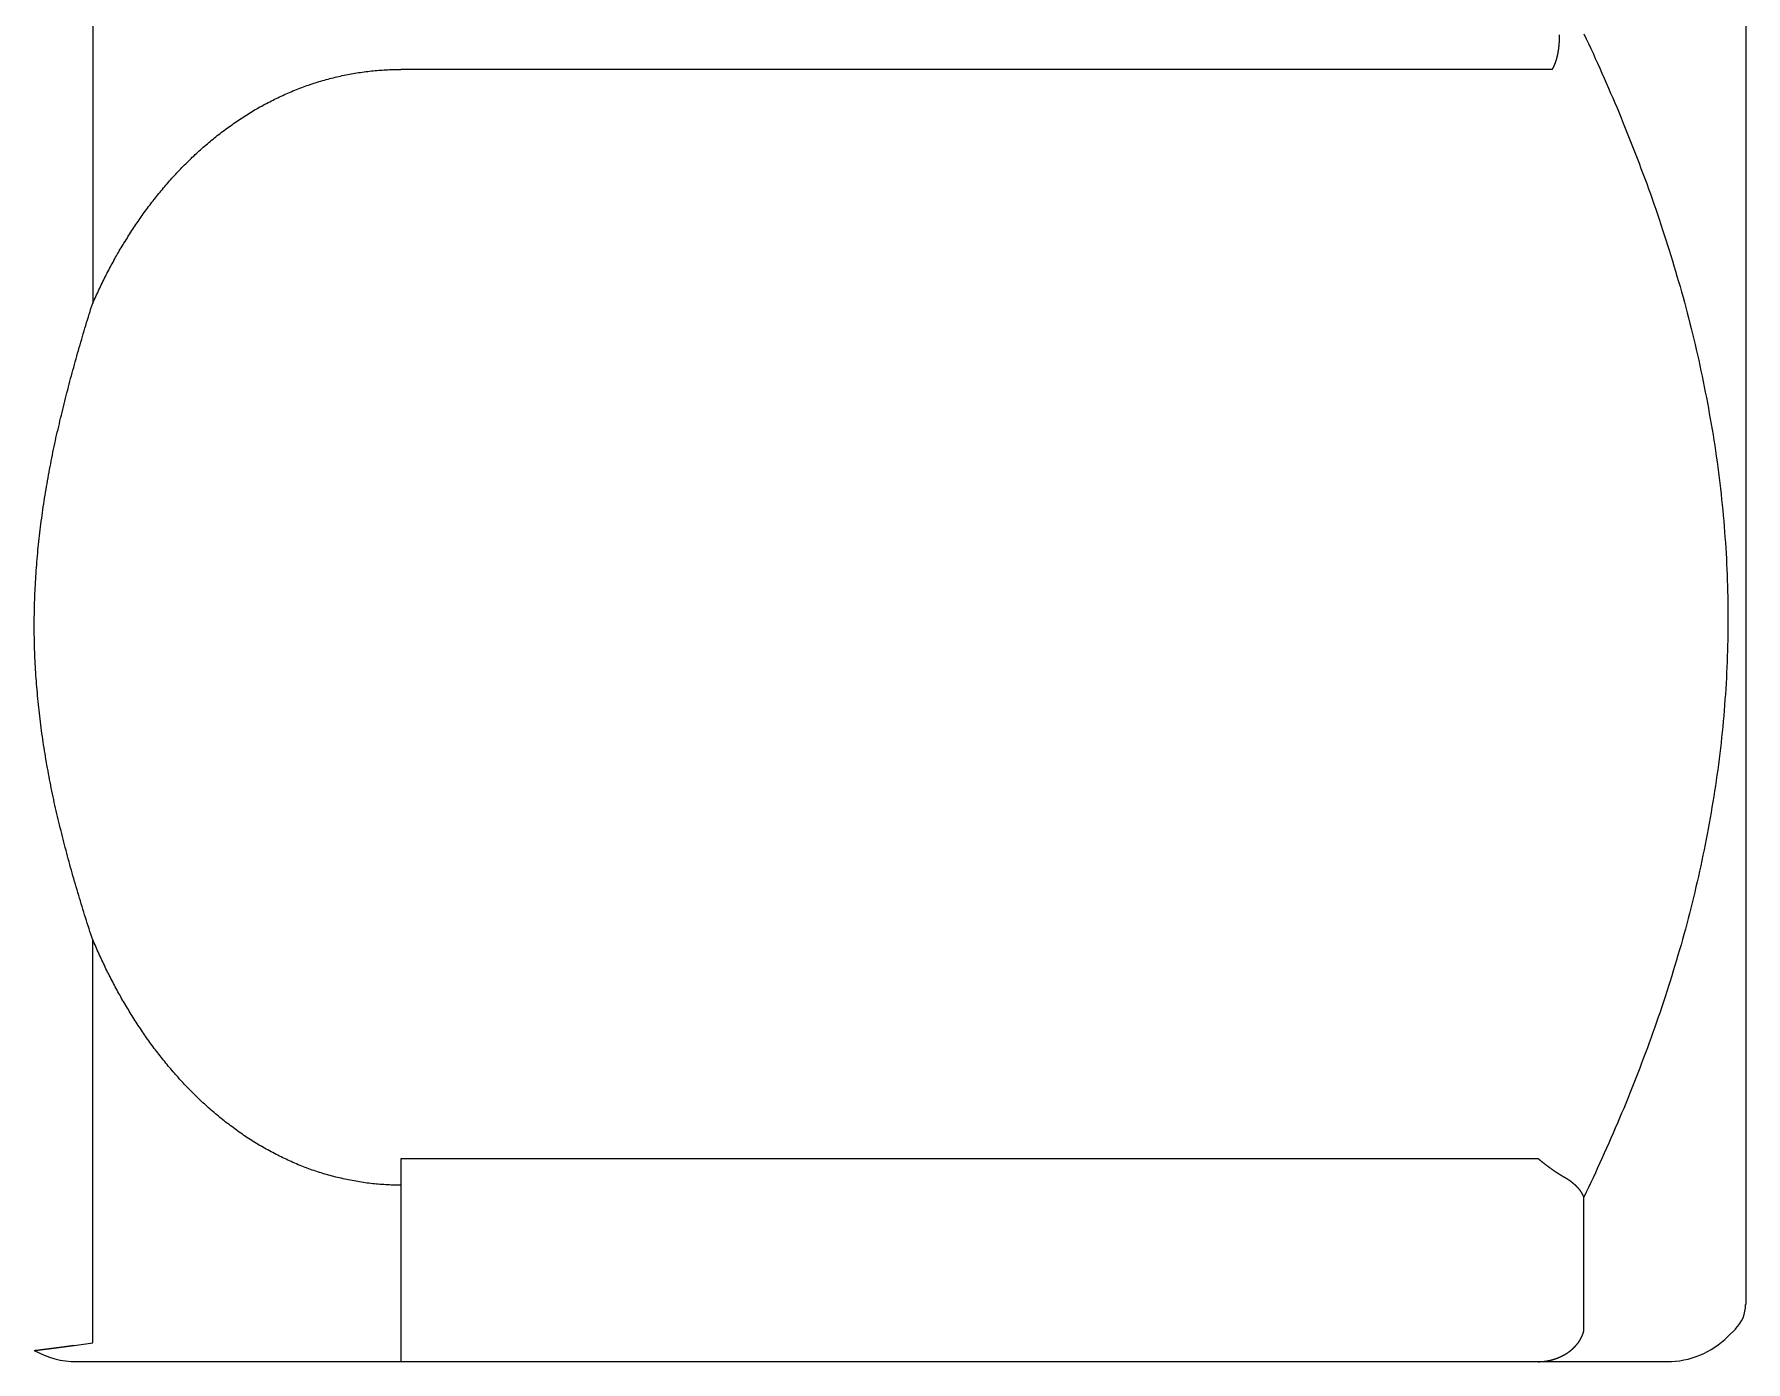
# Model space of a CAD drawing. Header units: millimetres. Extents: x 0 to 3800, y -67 to 2530.
# Drawn here: x 2374.67 to 2384.89, y 1468.4 to 1476.33 of the extents above; entities that cross this region are included whole.
import ezdxf

# ---------------------------------------------------------------- set-up
doc = ezdxf.new("R2010")
doc.units = ezdxf.units.MM
doc.layers.add('내부선 및 부속', color=4, linetype='Continuous')

msp = doc.modelspace()

# ---------------------------------------------------------------- linework, layer by layer
at = {"layer": '내부선 및 부속', "linetype": 'Continuous'}
for p, q in [((2384.89, 1485.513), (2384.89, 1468.745)), ((2375.021, 1479.534), (2375.021, 1474.724)), ((2376.859, 1476.12), (2383.734, 1476.12)), ((2375.021, 1468.518), (2375.021, 1470.923)), ((2383.651, 1469.615), (2376.859, 1469.615)), ((2376.859, 1469.615), (2376.859, 1468.404)), ((2383.923, 1468.589), (2383.923, 1469.386)), ((2384.783, 1468.554), (2384.83, 1468.6)), ((2374.925, 1468.404), (2384.42, 1468.404))]:
    msp.add_line(p, q, dxfattribs=at)
at = {"layer": '내부선 및 부속', "linetype": 'Continuous', "flags": 128}
for points in [[(2383.734, 1476.119), (2383.735, 1476.12), (2383.736, 1476.122), (2383.736, 1476.123), (2383.737, 1476.124), (2383.738, 1476.125), (2383.738, 1476.126), (2383.739, 1476.127), (2383.739, 1476.129), (2383.74, 1476.13), (2383.741, 1476.131), (2383.741, 1476.132), (2383.742, 1476.133), (2383.743, 1476.135), (2383.743, 1476.136), (2383.744, 1476.137), (2383.744, 1476.138), (2383.745, 1476.139), (2383.745, 1476.141), (2383.746, 1476.142), (2383.747, 1476.143), (2383.747, 1476.144), (2383.748, 1476.146), (2383.748, 1476.147), (2383.749, 1476.148), (2383.749, 1476.149), (2383.75, 1476.15), (2383.75, 1476.152), (2383.751, 1476.153), (2383.751, 1476.154), (2383.752, 1476.155), (2383.752, 1476.157), (2383.753, 1476.158), (2383.753, 1476.159), (2383.754, 1476.161), (2383.754, 1476.162), (2383.754, 1476.163), (2383.755, 1476.164), (2383.755, 1476.166), (2383.756, 1476.167), (2383.756, 1476.168), (2383.757, 1476.169), (2383.757, 1476.171), (2383.758, 1476.172), (2383.758, 1476.173), (2383.758, 1476.175), (2383.759, 1476.176), (2383.759, 1476.177), (2383.76, 1476.178), (2383.76, 1476.18), (2383.76, 1476.181), (2383.761, 1476.182), (2383.761, 1476.184), (2383.761, 1476.185), (2383.762, 1476.186), (2383.762, 1476.187), (2383.762, 1476.189), (2383.763, 1476.19), (2383.763, 1476.191), (2383.763, 1476.193), (2383.764, 1476.194), (2383.764, 1476.195), (2383.764, 1476.197), (2383.765, 1476.198), (2383.765, 1476.199), (2383.765, 1476.2), (2383.766, 1476.202), (2383.766, 1476.203), (2383.766, 1476.204), (2383.767, 1476.206), (2383.767, 1476.207), (2383.767, 1476.208), (2383.767, 1476.21), (2383.768, 1476.211), (2383.768, 1476.212), (2383.768, 1476.214), (2383.769, 1476.215), (2383.769, 1476.216), (2383.769, 1476.218), (2383.769, 1476.219), (2383.77, 1476.22), (2383.77, 1476.222), (2383.77, 1476.223), (2383.77, 1476.224), (2383.77, 1476.226), (2383.771, 1476.227), (2383.771, 1476.228), (2383.771, 1476.23), (2383.771, 1476.231), (2383.772, 1476.232), (2383.772, 1476.234), (2383.772, 1476.235), (2383.772, 1476.236), (2383.772, 1476.238), (2383.773, 1476.239), (2383.773, 1476.24), (2383.773, 1476.242), (2383.773, 1476.243), (2383.773, 1476.244), (2383.773, 1476.246), (2383.774, 1476.247), (2383.774, 1476.247), (2383.774, 1476.248), (2383.774, 1476.25), (2383.774, 1476.251), (2383.774, 1476.252), (2383.774, 1476.254), (2383.774, 1476.255), (2383.775, 1476.256), (2383.775, 1476.258), (2383.775, 1476.259), (2383.775, 1476.26), (2383.775, 1476.262), (2383.775, 1476.263), (2383.775, 1476.264), (2383.776, 1476.266), (2383.776, 1476.267), (2383.776, 1476.268), (2383.776, 1476.27), (2383.776, 1476.271), (2383.776, 1476.272), (2383.776, 1476.274), (2383.776, 1476.275), (2383.776, 1476.276), (2383.776, 1476.278), (2383.777, 1476.279), (2383.777, 1476.28), (2383.777, 1476.282), (2383.777, 1476.283), (2383.777, 1476.285), (2383.777, 1476.286), (2383.777, 1476.287), (2383.777, 1476.289), (2383.777, 1476.29), (2383.777, 1476.291), (2383.777, 1476.293), (2383.777, 1476.294), (2383.777, 1476.295), (2383.777, 1476.297), (2383.777, 1476.298), (2383.778, 1476.299), (2383.778, 1476.301), (2383.778, 1476.302), (2383.778, 1476.303), (2383.778, 1476.305), (2383.778, 1476.306), (2383.778, 1476.307), (2383.778, 1476.309), (2383.778, 1476.31), (2383.778, 1476.311), (2383.778, 1476.313), (2383.778, 1476.314), (2383.778, 1476.316), (2383.778, 1476.317), (2383.778, 1476.318), (2383.778, 1476.32), (2383.778, 1476.321), (2383.778, 1476.322), (2383.778, 1476.324), (2383.778, 1476.325), (2383.778, 1476.326), (2383.778, 1476.326)], [(2383.923, 1476.332), (2383.937, 1476.302), (2383.951, 1476.273), (2383.964, 1476.244), (2383.978, 1476.215), (2383.991, 1476.185), (2384.004, 1476.156), (2384.018, 1476.126), (2384.031, 1476.097), (2384.044, 1476.067), (2384.057, 1476.038), (2384.07, 1476.008), (2384.083, 1475.978), (2384.095, 1475.949), (2384.108, 1475.919), (2384.121, 1475.889), (2384.133, 1475.859), (2384.145, 1475.829), (2384.158, 1475.799), (2384.17, 1475.769), (2384.182, 1475.739), (2384.194, 1475.709), (2384.206, 1475.679), (2384.218, 1475.649), (2384.229, 1475.619), (2384.241, 1475.589), (2384.253, 1475.559), (2384.264, 1475.528), (2384.275, 1475.498), (2384.287, 1475.468), (2384.298, 1475.437), (2384.309, 1475.407), (2384.32, 1475.377), (2384.33, 1475.346), (2384.341, 1475.316), (2384.352, 1475.285), (2384.362, 1475.254), (2384.373, 1475.224), (2384.383, 1475.193), (2384.393, 1475.162), (2384.403, 1475.132), (2384.413, 1475.101), (2384.423, 1475.07), (2384.433, 1475.039), (2384.442, 1475.008), (2384.452, 1474.977), (2384.461, 1474.946), (2384.47, 1474.915), (2384.479, 1474.884), (2384.488, 1474.853), (2384.497, 1474.822), (2384.506, 1474.791), (2384.515, 1474.76), (2384.523, 1474.729), (2384.532, 1474.697), (2384.54, 1474.666), (2384.548, 1474.635), (2384.556, 1474.603), (2384.564, 1474.572), (2384.572, 1474.54), (2384.579, 1474.509), (2384.587, 1474.477), (2384.594, 1474.446), (2384.601, 1474.414), (2384.609, 1474.383), (2384.616, 1474.351), (2384.622, 1474.319), (2384.629, 1474.288), (2384.636, 1474.256), (2384.642, 1474.224), (2384.648, 1474.193), (2384.655, 1474.161), (2384.661, 1474.129), (2384.667, 1474.097), (2384.672, 1474.065), (2384.678, 1474.033), (2384.683, 1474.001), (2384.689, 1473.969), (2384.694, 1473.937), (2384.699, 1473.905), (2384.704, 1473.873), (2384.709, 1473.841), (2384.713, 1473.809), (2384.718, 1473.777), (2384.722, 1473.745), (2384.726, 1473.713), (2384.73, 1473.681), (2384.734, 1473.649), (2384.738, 1473.617), (2384.742, 1473.584), (2384.745, 1473.552), (2384.749, 1473.52), (2384.752, 1473.488), (2384.755, 1473.456), (2384.758, 1473.423), (2384.76, 1473.391), (2384.763, 1473.359), (2384.765, 1473.327), (2384.768, 1473.294), (2384.77, 1473.262), (2384.772, 1473.23), (2384.772, 1473.23), (2384.774, 1473.197), (2384.775, 1473.165), (2384.777, 1473.133), (2384.778, 1473.1), (2384.779, 1473.068), (2384.78, 1473.036), (2384.781, 1473.003), (2384.782, 1472.971), (2384.783, 1472.939), (2384.783, 1472.906), (2384.783, 1472.874), (2384.783, 1472.842), (2384.783, 1472.809), (2384.783, 1472.777), (2384.783, 1472.745), (2384.782, 1472.712), (2384.781, 1472.68), (2384.78, 1472.648), (2384.779, 1472.615), (2384.778, 1472.583), (2384.777, 1472.551), (2384.775, 1472.518), (2384.774, 1472.486), (2384.772, 1472.454), (2384.77, 1472.421), (2384.768, 1472.389), (2384.765, 1472.357), (2384.763, 1472.324), (2384.76, 1472.292), (2384.758, 1472.26), (2384.755, 1472.228), (2384.752, 1472.195), (2384.748, 1472.163), (2384.745, 1472.131), (2384.742, 1472.099), (2384.738, 1472.067), (2384.734, 1472.034), (2384.73, 1472.002), (2384.726, 1471.97), (2384.722, 1471.938), (2384.717, 1471.906), (2384.713, 1471.874), (2384.708, 1471.842), (2384.703, 1471.81), (2384.698, 1471.778), (2384.693, 1471.746), (2384.688, 1471.714), (2384.683, 1471.682), (2384.677, 1471.65), (2384.671, 1471.618), (2384.666, 1471.586), (2384.66, 1471.554), (2384.654, 1471.523), (2384.647, 1471.491), (2384.641, 1471.459), (2384.634, 1471.427), (2384.628, 1471.396), (2384.621, 1471.364), (2384.614, 1471.332), (2384.607, 1471.301), (2384.6, 1471.269), (2384.592, 1471.238), (2384.585, 1471.206), (2384.577, 1471.175), (2384.57, 1471.143), (2384.562, 1471.112), (2384.554, 1471.08), (2384.546, 1471.049), (2384.537, 1471.018), (2384.529, 1470.986), (2384.52, 1470.955), (2384.512, 1470.924), (2384.503, 1470.893), (2384.494, 1470.862), (2384.485, 1470.831), (2384.476, 1470.8), (2384.467, 1470.769), (2384.457, 1470.738), (2384.448, 1470.707), (2384.438, 1470.676), (2384.428, 1470.645), (2384.418, 1470.614), (2384.408, 1470.583), (2384.398, 1470.553), (2384.388, 1470.522), (2384.378, 1470.491), (2384.367, 1470.461), (2384.357, 1470.43), (2384.346, 1470.4), (2384.335, 1470.369), (2384.324, 1470.339), (2384.313, 1470.308), (2384.302, 1470.278), (2384.291, 1470.248), (2384.28, 1470.217), (2384.268, 1470.187), (2384.257, 1470.157), (2384.245, 1470.127), (2384.233, 1470.096), (2384.221, 1470.066), (2384.221, 1470.066), (2384.21, 1470.036), (2384.197, 1470.006), (2384.185, 1469.976), (2384.173, 1469.946), (2384.161, 1469.916), (2384.148, 1469.887), (2384.136, 1469.857), (2384.123, 1469.827), (2384.11, 1469.797), (2384.098, 1469.768), (2384.085, 1469.738), (2384.072, 1469.708), (2384.059, 1469.679), (2384.045, 1469.649), (2384.032, 1469.62), (2384.019, 1469.59), (2384.005, 1469.561), (2383.992, 1469.532), (2383.978, 1469.502), (2383.965, 1469.473), (2383.951, 1469.444), (2383.937, 1469.415), (2383.923, 1469.385), (2383.923, 1469.385)], [(2375.02, 1474.724), (2375.025, 1474.734), (2375.029, 1474.744), (2375.034, 1474.754), (2375.038, 1474.764), (2375.043, 1474.774), (2375.048, 1474.784), (2375.052, 1474.794), (2375.057, 1474.803), (2375.062, 1474.813), (2375.066, 1474.823), (2375.071, 1474.833), (2375.076, 1474.843), (2375.081, 1474.853), (2375.086, 1474.862), (2375.091, 1474.872), (2375.096, 1474.882), (2375.1, 1474.892), (2375.105, 1474.901), (2375.111, 1474.911), (2375.116, 1474.921), (2375.121, 1474.93), (2375.126, 1474.94), (2375.131, 1474.95), (2375.136, 1474.959), (2375.142, 1474.969), (2375.147, 1474.978), (2375.152, 1474.988), (2375.157, 1474.998), (2375.163, 1475.007), (2375.168, 1475.017), (2375.174, 1475.026), (2375.179, 1475.036), (2375.185, 1475.045), (2375.19, 1475.054), (2375.196, 1475.064), (2375.202, 1475.073), (2375.207, 1475.082), (2375.213, 1475.092), (2375.219, 1475.101), (2375.225, 1475.11), (2375.23, 1475.12), (2375.236, 1475.129), (2375.242, 1475.138), (2375.248, 1475.147), (2375.254, 1475.157), (2375.26, 1475.166), (2375.266, 1475.175), (2375.272, 1475.184), (2375.278, 1475.193), (2375.284, 1475.202), (2375.291, 1475.211), (2375.297, 1475.22), (2375.303, 1475.229), (2375.309, 1475.238), (2375.316, 1475.247), (2375.322, 1475.256), (2375.328, 1475.265), (2375.335, 1475.274), (2375.341, 1475.282), (2375.348, 1475.291), (2375.354, 1475.3), (2375.361, 1475.309), (2375.368, 1475.317), (2375.374, 1475.326), (2375.381, 1475.335), (2375.388, 1475.343), (2375.395, 1475.352), (2375.401, 1475.361), (2375.408, 1475.369), (2375.415, 1475.378), (2375.422, 1475.386), (2375.429, 1475.395), (2375.436, 1475.403), (2375.443, 1475.411), (2375.45, 1475.42), (2375.457, 1475.428), (2375.464, 1475.436), (2375.472, 1475.445), (2375.479, 1475.453), (2375.486, 1475.461), (2375.493, 1475.469), (2375.501, 1475.477), (2375.508, 1475.485), (2375.516, 1475.493), (2375.523, 1475.501), (2375.531, 1475.509), (2375.538, 1475.517), (2375.546, 1475.525), (2375.553, 1475.533), (2375.561, 1475.541), (2375.569, 1475.549), (2375.576, 1475.556), (2375.584, 1475.564), (2375.592, 1475.572), (2375.6, 1475.579), (2375.608, 1475.587), (2375.615, 1475.595), (2375.623, 1475.602), (2375.631, 1475.61), (2375.639, 1475.617), (2375.639, 1475.617), (2375.648, 1475.625), (2375.656, 1475.632), (2375.664, 1475.639), (2375.672, 1475.647), (2375.68, 1475.654), (2375.688, 1475.661), (2375.697, 1475.668), (2375.705, 1475.675), (2375.713, 1475.682), (2375.722, 1475.689), (2375.73, 1475.696), (2375.739, 1475.703), (2375.747, 1475.71), (2375.756, 1475.717), (2375.764, 1475.724), (2375.773, 1475.731), (2375.782, 1475.737), (2375.79, 1475.744), (2375.799, 1475.751), (2375.808, 1475.757), (2375.817, 1475.764), (2375.825, 1475.77), (2375.834, 1475.777), (2375.843, 1475.783), (2375.852, 1475.789), (2375.861, 1475.796), (2375.87, 1475.802), (2375.879, 1475.808), (2375.888, 1475.814), (2375.897, 1475.82), (2375.907, 1475.826), (2375.916, 1475.832), (2375.925, 1475.838), (2375.934, 1475.844), (2375.944, 1475.85), (2375.953, 1475.856), (2375.962, 1475.862), (2375.972, 1475.867), (2375.981, 1475.873), (2375.99, 1475.879), (2376, 1475.884), (2376.009, 1475.889), (2376.019, 1475.895), (2376.029, 1475.9), (2376.038, 1475.905), (2376.048, 1475.911), (2376.058, 1475.916), (2376.067, 1475.921), (2376.077, 1475.926), (2376.087, 1475.931), (2376.097, 1475.936), (2376.106, 1475.941), (2376.116, 1475.946), (2376.126, 1475.95), (2376.136, 1475.955), (2376.146, 1475.96), (2376.156, 1475.964), (2376.166, 1475.969), (2376.176, 1475.973), (2376.186, 1475.978), (2376.196, 1475.982), (2376.206, 1475.986), (2376.216, 1475.991), (2376.227, 1475.995), (2376.237, 1475.999), (2376.247, 1476.003), (2376.257, 1476.007), (2376.268, 1476.011), (2376.278, 1476.014), (2376.288, 1476.018), (2376.299, 1476.022), (2376.309, 1476.025), (2376.319, 1476.029), (2376.33, 1476.033), (2376.34, 1476.036), (2376.351, 1476.039), (2376.361, 1476.043), (2376.372, 1476.046), (2376.382, 1476.049), (2376.393, 1476.052), (2376.404, 1476.055), (2376.414, 1476.058), (2376.425, 1476.061), (2376.435, 1476.064), (2376.446, 1476.067), (2376.457, 1476.069), (2376.467, 1476.072), (2376.478, 1476.074), (2376.489, 1476.077), (2376.5, 1476.079), (2376.51, 1476.082), (2376.521, 1476.084), (2376.532, 1476.086), (2376.543, 1476.088), (2376.554, 1476.09), (2376.564, 1476.092), (2376.575, 1476.094), (2376.586, 1476.096), (2376.597, 1476.098), (2376.608, 1476.1), (2376.608, 1476.1), (2376.619, 1476.101), (2376.629, 1476.103), (2376.64, 1476.104), (2376.651, 1476.106), (2376.662, 1476.107), (2376.673, 1476.108), (2376.684, 1476.11), (2376.695, 1476.111), (2376.706, 1476.112), (2376.717, 1476.113), (2376.728, 1476.114), (2376.739, 1476.115), (2376.749, 1476.115), (2376.76, 1476.116), (2376.771, 1476.117), (2376.782, 1476.117), (2376.793, 1476.118), (2376.804, 1476.118), (2376.815, 1476.119), (2376.826, 1476.119), (2376.837, 1476.119), (2376.848, 1476.119), (2376.859, 1476.119), (2376.859, 1476.119)], [(2375.02, 1470.923), (2375.015, 1470.939), (2375.01, 1470.956), (2375.004, 1470.972), (2374.999, 1470.989), (2374.994, 1471.005), (2374.988, 1471.022), (2374.983, 1471.038), (2374.978, 1471.055), (2374.972, 1471.072), (2374.967, 1471.088), (2374.962, 1471.105), (2374.957, 1471.121), (2374.952, 1471.138), (2374.947, 1471.155), (2374.942, 1471.171), (2374.937, 1471.188), (2374.932, 1471.205), (2374.927, 1471.221), (2374.922, 1471.238), (2374.917, 1471.255), (2374.912, 1471.271), (2374.907, 1471.288), (2374.902, 1471.305), (2374.898, 1471.322), (2374.893, 1471.338), (2374.888, 1471.355), (2374.884, 1471.372), (2374.879, 1471.389), (2374.874, 1471.405), (2374.87, 1471.422), (2374.865, 1471.439), (2374.861, 1471.456), (2374.856, 1471.473), (2374.852, 1471.489), (2374.848, 1471.506), (2374.843, 1471.523), (2374.839, 1471.54), (2374.835, 1471.557), (2374.831, 1471.574), (2374.826, 1471.591), (2374.822, 1471.608), (2374.818, 1471.625), (2374.814, 1471.641), (2374.81, 1471.658), (2374.806, 1471.675), (2374.803, 1471.692), (2374.799, 1471.709), (2374.795, 1471.726), (2374.791, 1471.743), (2374.788, 1471.76), (2374.784, 1471.777), (2374.78, 1471.794), (2374.777, 1471.811), (2374.773, 1471.828), (2374.77, 1471.845), (2374.766, 1471.863), (2374.763, 1471.88), (2374.76, 1471.897), (2374.757, 1471.914), (2374.754, 1471.931), (2374.75, 1471.948), (2374.747, 1471.965), (2374.744, 1471.982), (2374.741, 1472), (2374.738, 1472.017), (2374.736, 1472.034), (2374.733, 1472.051), (2374.73, 1472.068), (2374.727, 1472.086), (2374.725, 1472.103), (2374.722, 1472.12), (2374.72, 1472.137), (2374.717, 1472.155), (2374.715, 1472.172), (2374.713, 1472.189), (2374.71, 1472.206), (2374.708, 1472.224), (2374.706, 1472.241), (2374.704, 1472.258), (2374.702, 1472.276), (2374.7, 1472.293), (2374.698, 1472.31), (2374.696, 1472.327), (2374.694, 1472.345), (2374.693, 1472.362), (2374.691, 1472.379), (2374.69, 1472.397), (2374.688, 1472.414), (2374.687, 1472.432), (2374.685, 1472.449), (2374.684, 1472.466), (2374.683, 1472.484), (2374.681, 1472.501), (2374.68, 1472.518), (2374.679, 1472.536), (2374.678, 1472.553), (2374.677, 1472.57), (2374.676, 1472.588), (2374.675, 1472.605), (2374.675, 1472.623), (2374.675, 1472.623), (2374.674, 1472.64), (2374.673, 1472.657), (2374.673, 1472.675), (2374.672, 1472.692), (2374.672, 1472.71), (2374.672, 1472.727), (2374.671, 1472.744), (2374.671, 1472.762), (2374.671, 1472.779), (2374.671, 1472.797), (2374.671, 1472.814), (2374.671, 1472.831), (2374.671, 1472.849), (2374.672, 1472.866), (2374.672, 1472.884), (2374.672, 1472.901), (2374.673, 1472.918), (2374.673, 1472.936), (2374.674, 1472.953), (2374.674, 1472.971), (2374.675, 1472.988), (2374.676, 1473.005), (2374.677, 1473.023), (2374.678, 1473.04), (2374.679, 1473.058), (2374.68, 1473.075), (2374.681, 1473.092), (2374.682, 1473.11), (2374.683, 1473.127), (2374.684, 1473.144), (2374.686, 1473.162), (2374.687, 1473.179), (2374.689, 1473.196), (2374.69, 1473.214), (2374.692, 1473.231), (2374.693, 1473.248), (2374.695, 1473.266), (2374.697, 1473.283), (2374.699, 1473.3), (2374.701, 1473.318), (2374.703, 1473.335), (2374.705, 1473.352), (2374.707, 1473.37), (2374.709, 1473.387), (2374.711, 1473.404), (2374.713, 1473.421), (2374.716, 1473.439), (2374.718, 1473.456), (2374.72, 1473.473), (2374.723, 1473.49), (2374.725, 1473.508), (2374.728, 1473.525), (2374.731, 1473.542), (2374.733, 1473.559), (2374.736, 1473.577), (2374.739, 1473.594), (2374.742, 1473.611), (2374.745, 1473.628), (2374.748, 1473.645), (2374.751, 1473.662), (2374.754, 1473.68), (2374.757, 1473.697), (2374.76, 1473.714), (2374.763, 1473.731), (2374.766, 1473.748), (2374.77, 1473.765), (2374.773, 1473.782), (2374.776, 1473.799), (2374.78, 1473.816), (2374.783, 1473.833), (2374.787, 1473.851), (2374.79, 1473.868), (2374.794, 1473.885), (2374.798, 1473.902), (2374.801, 1473.919), (2374.805, 1473.936), (2374.809, 1473.953), (2374.813, 1473.97), (2374.817, 1473.987), (2374.821, 1474.003), (2374.824, 1474.02), (2374.828, 1474.037), (2374.833, 1474.054), (2374.837, 1474.071), (2374.841, 1474.088), (2374.845, 1474.105), (2374.849, 1474.122), (2374.853, 1474.139), (2374.858, 1474.156), (2374.862, 1474.172), (2374.866, 1474.189), (2374.871, 1474.206), (2374.875, 1474.223), (2374.879, 1474.24), (2374.884, 1474.257), (2374.888, 1474.273), (2374.893, 1474.29), (2374.897, 1474.307), (2374.902, 1474.324), (2374.907, 1474.34), (2374.907, 1474.34), (2374.911, 1474.357), (2374.916, 1474.374), (2374.921, 1474.391), (2374.925, 1474.407), (2374.93, 1474.424), (2374.935, 1474.441), (2374.94, 1474.458), (2374.945, 1474.474), (2374.95, 1474.491), (2374.955, 1474.508), (2374.959, 1474.524), (2374.964, 1474.541), (2374.969, 1474.558), (2374.974, 1474.574), (2374.979, 1474.591), (2374.984, 1474.608), (2374.99, 1474.624), (2374.995, 1474.641), (2375, 1474.658), (2375.005, 1474.674), (2375.01, 1474.691), (2375.015, 1474.707), (2375.02, 1474.724), (2375.02, 1474.724)], [(2376.859, 1469.457), (2376.848, 1469.457), (2376.837, 1469.457), (2376.825, 1469.458), (2376.814, 1469.458), (2376.803, 1469.458), (2376.792, 1469.459), (2376.781, 1469.459), (2376.77, 1469.46), (2376.758, 1469.461), (2376.747, 1469.461), (2376.736, 1469.462), (2376.725, 1469.463), (2376.714, 1469.464), (2376.703, 1469.465), (2376.692, 1469.466), (2376.681, 1469.468), (2376.669, 1469.469), (2376.658, 1469.47), (2376.647, 1469.472), (2376.636, 1469.474), (2376.625, 1469.475), (2376.614, 1469.477), (2376.603, 1469.479), (2376.592, 1469.481), (2376.581, 1469.483), (2376.57, 1469.485), (2376.559, 1469.487), (2376.548, 1469.489), (2376.537, 1469.491), (2376.526, 1469.494), (2376.515, 1469.496), (2376.504, 1469.499), (2376.493, 1469.501), (2376.482, 1469.504), (2376.471, 1469.506), (2376.46, 1469.509), (2376.449, 1469.512), (2376.438, 1469.515), (2376.428, 1469.518), (2376.417, 1469.521), (2376.406, 1469.524), (2376.395, 1469.528), (2376.385, 1469.531), (2376.374, 1469.534), (2376.363, 1469.538), (2376.352, 1469.541), (2376.342, 1469.545), (2376.331, 1469.548), (2376.321, 1469.552), (2376.31, 1469.556), (2376.3, 1469.56), (2376.289, 1469.564), (2376.279, 1469.568), (2376.268, 1469.572), (2376.258, 1469.576), (2376.247, 1469.58), (2376.237, 1469.585), (2376.227, 1469.589), (2376.216, 1469.593), (2376.206, 1469.598), (2376.196, 1469.602), (2376.186, 1469.607), (2376.175, 1469.612), (2376.165, 1469.616), (2376.155, 1469.621), (2376.145, 1469.626), (2376.135, 1469.631), (2376.125, 1469.636), (2376.115, 1469.641), (2376.105, 1469.646), (2376.095, 1469.652), (2376.085, 1469.657), (2376.075, 1469.662), (2376.066, 1469.668), (2376.056, 1469.673), (2376.046, 1469.679), (2376.036, 1469.684), (2376.027, 1469.69), (2376.017, 1469.695), (2376.008, 1469.701), (2375.998, 1469.707), (2375.988, 1469.713), (2375.979, 1469.719), (2375.97, 1469.725), (2375.96, 1469.731), (2375.951, 1469.737), (2375.941, 1469.743), (2375.932, 1469.749), (2375.923, 1469.755), (2375.914, 1469.762), (2375.904, 1469.768), (2375.895, 1469.774), (2375.886, 1469.781), (2375.877, 1469.787), (2375.868, 1469.794), (2375.859, 1469.801), (2375.85, 1469.807), (2375.841, 1469.814), (2375.832, 1469.821), (2375.823, 1469.828), (2375.823, 1469.828), (2375.814, 1469.834), (2375.806, 1469.841), (2375.797, 1469.848), (2375.788, 1469.855), (2375.779, 1469.862), (2375.771, 1469.869), (2375.762, 1469.877), (2375.754, 1469.884), (2375.745, 1469.891), (2375.737, 1469.898), (2375.728, 1469.906), (2375.72, 1469.913), (2375.711, 1469.92), (2375.703, 1469.928), (2375.695, 1469.935), (2375.687, 1469.943), (2375.678, 1469.95), (2375.67, 1469.958), (2375.662, 1469.966), (2375.654, 1469.973), (2375.646, 1469.981), (2375.638, 1469.989), (2375.63, 1469.997), (2375.622, 1470.005), (2375.614, 1470.012), (2375.606, 1470.02), (2375.598, 1470.028), (2375.591, 1470.036), (2375.583, 1470.044), (2375.575, 1470.052), (2375.567, 1470.061), (2375.56, 1470.069), (2375.552, 1470.077), (2375.545, 1470.085), (2375.537, 1470.093), (2375.53, 1470.102), (2375.522, 1470.11), (2375.515, 1470.118), (2375.508, 1470.127), (2375.5, 1470.135), (2375.493, 1470.144), (2375.486, 1470.152), (2375.479, 1470.161), (2375.471, 1470.169), (2375.464, 1470.178), (2375.457, 1470.186), (2375.45, 1470.195), (2375.443, 1470.204), (2375.436, 1470.212), (2375.429, 1470.221), (2375.422, 1470.23), (2375.415, 1470.239), (2375.409, 1470.248), (2375.402, 1470.257), (2375.395, 1470.265), (2375.388, 1470.274), (2375.382, 1470.283), (2375.375, 1470.292), (2375.368, 1470.301), (2375.362, 1470.31), (2375.355, 1470.319), (2375.349, 1470.328), (2375.342, 1470.338), (2375.336, 1470.347), (2375.33, 1470.356), (2375.323, 1470.365), (2375.317, 1470.374), (2375.311, 1470.384), (2375.305, 1470.393), (2375.298, 1470.402), (2375.292, 1470.411), (2375.286, 1470.421), (2375.28, 1470.43), (2375.274, 1470.439), (2375.268, 1470.449), (2375.262, 1470.458), (2375.256, 1470.468), (2375.25, 1470.477), (2375.244, 1470.487), (2375.238, 1470.496), (2375.233, 1470.506), (2375.227, 1470.515), (2375.221, 1470.525), (2375.216, 1470.534), (2375.21, 1470.544), (2375.204, 1470.554), (2375.199, 1470.563), (2375.193, 1470.573), (2375.188, 1470.583), (2375.182, 1470.593), (2375.177, 1470.602), (2375.171, 1470.612), (2375.166, 1470.622), (2375.161, 1470.632), (2375.155, 1470.641), (2375.15, 1470.651), (2375.145, 1470.661), (2375.14, 1470.671), (2375.134, 1470.681), (2375.129, 1470.691), (2375.129, 1470.691), (2375.124, 1470.701), (2375.119, 1470.711), (2375.114, 1470.721), (2375.109, 1470.73), (2375.104, 1470.74), (2375.099, 1470.75), (2375.094, 1470.76), (2375.09, 1470.771), (2375.085, 1470.781), (2375.08, 1470.791), (2375.075, 1470.801), (2375.07, 1470.811), (2375.066, 1470.821), (2375.061, 1470.831), (2375.056, 1470.841), (2375.052, 1470.851), (2375.047, 1470.861), (2375.043, 1470.872), (2375.038, 1470.882), (2375.034, 1470.892), (2375.029, 1470.902), (2375.025, 1470.912), (2375.02, 1470.923), (2375.02, 1470.923)], [(2383.811, 1469.502), (2383.81, 1469.502), (2383.809, 1469.503), (2383.808, 1469.504), (2383.807, 1469.504), (2383.806, 1469.505), (2383.805, 1469.505), (2383.804, 1469.506), (2383.802, 1469.507), (2383.801, 1469.507), (2383.8, 1469.508), (2383.799, 1469.508), (2383.798, 1469.509), (2383.797, 1469.51), (2383.796, 1469.51), (2383.795, 1469.511), (2383.794, 1469.512), (2383.793, 1469.512), (2383.792, 1469.513), (2383.791, 1469.514), (2383.79, 1469.514), (2383.789, 1469.515), (2383.788, 1469.515), (2383.787, 1469.516), (2383.785, 1469.517), (2383.784, 1469.517), (2383.783, 1469.518), (2383.782, 1469.519), (2383.781, 1469.519), (2383.78, 1469.52), (2383.779, 1469.521), (2383.778, 1469.521), (2383.777, 1469.522), (2383.776, 1469.523), (2383.775, 1469.523), (2383.774, 1469.524), (2383.773, 1469.525), (2383.772, 1469.525), (2383.771, 1469.526), (2383.77, 1469.527), (2383.769, 1469.527), (2383.768, 1469.528), (2383.767, 1469.529), (2383.766, 1469.529), (2383.765, 1469.53), (2383.763, 1469.531), (2383.762, 1469.531), (2383.761, 1469.532), (2383.76, 1469.533), (2383.759, 1469.533), (2383.758, 1469.534), (2383.757, 1469.535), (2383.756, 1469.535), (2383.755, 1469.536), (2383.754, 1469.537), (2383.753, 1469.537), (2383.752, 1469.538), (2383.751, 1469.539), (2383.75, 1469.54), (2383.749, 1469.54), (2383.748, 1469.541), (2383.747, 1469.542), (2383.746, 1469.542), (2383.745, 1469.543), (2383.744, 1469.544), (2383.743, 1469.544), (2383.742, 1469.545), (2383.741, 1469.546), (2383.74, 1469.547), (2383.739, 1469.547), (2383.738, 1469.548), (2383.737, 1469.549), (2383.736, 1469.549), (2383.735, 1469.55), (2383.734, 1469.551), (2383.733, 1469.552), (2383.732, 1469.552), (2383.731, 1469.553), (2383.73, 1469.554), (2383.729, 1469.554), (2383.728, 1469.555), (2383.727, 1469.556), (2383.726, 1469.557), (2383.725, 1469.557), (2383.724, 1469.558), (2383.723, 1469.559), (2383.722, 1469.559), (2383.721, 1469.56), (2383.72, 1469.561), (2383.719, 1469.562), (2383.718, 1469.562), (2383.717, 1469.563), (2383.716, 1469.564), (2383.715, 1469.565), (2383.714, 1469.565), (2383.713, 1469.566), (2383.712, 1469.567), (2383.711, 1469.568), (2383.71, 1469.568), (2383.709, 1469.569), (2383.708, 1469.57), (2383.708, 1469.57), (2383.707, 1469.57), (2383.706, 1469.571), (2383.705, 1469.572), (2383.704, 1469.573), (2383.703, 1469.573), (2383.702, 1469.574), (2383.701, 1469.575), (2383.7, 1469.576), (2383.699, 1469.576), (2383.698, 1469.577), (2383.697, 1469.578), (2383.696, 1469.579), (2383.695, 1469.579), (2383.694, 1469.58), (2383.693, 1469.581), (2383.692, 1469.582), (2383.691, 1469.582), (2383.69, 1469.583), (2383.689, 1469.584), (2383.688, 1469.585), (2383.687, 1469.586), (2383.686, 1469.586), (2383.685, 1469.587), (2383.684, 1469.588), (2383.683, 1469.589), (2383.682, 1469.589), (2383.681, 1469.59), (2383.68, 1469.591), (2383.679, 1469.592), (2383.678, 1469.592), (2383.677, 1469.593), (2383.676, 1469.594), (2383.675, 1469.595), (2383.674, 1469.596), (2383.673, 1469.596), (2383.672, 1469.597), (2383.671, 1469.598), (2383.67, 1469.599), (2383.67, 1469.599), (2383.669, 1469.6), (2383.668, 1469.601), (2383.667, 1469.602), (2383.666, 1469.603), (2383.665, 1469.603), (2383.664, 1469.604), (2383.663, 1469.605), (2383.662, 1469.606), (2383.661, 1469.606), (2383.66, 1469.607), (2383.659, 1469.608), (2383.658, 1469.609), (2383.657, 1469.61), (2383.656, 1469.61), (2383.655, 1469.611), (2383.654, 1469.612), (2383.653, 1469.613), (2383.652, 1469.614), (2383.651, 1469.614), (2383.65, 1469.615), (2383.65, 1469.615)], [(2383.923, 1469.386), (2383.923, 1469.387), (2383.922, 1469.388), (2383.922, 1469.389), (2383.922, 1469.39), (2383.921, 1469.39), (2383.921, 1469.391), (2383.92, 1469.392), (2383.92, 1469.393), (2383.919, 1469.394), (2383.919, 1469.395), (2383.919, 1469.396), (2383.918, 1469.397), (2383.918, 1469.398), (2383.917, 1469.399), (2383.917, 1469.4), (2383.916, 1469.401), (2383.916, 1469.402), (2383.915, 1469.402), (2383.915, 1469.403), (2383.914, 1469.404), (2383.914, 1469.405), (2383.913, 1469.406), (2383.913, 1469.407), (2383.912, 1469.408), (2383.912, 1469.409), (2383.911, 1469.41), (2383.911, 1469.41), (2383.91, 1469.411), (2383.91, 1469.412), (2383.909, 1469.413), (2383.908, 1469.414), (2383.908, 1469.415), (2383.907, 1469.416), (2383.907, 1469.417), (2383.906, 1469.417), (2383.906, 1469.418), (2383.905, 1469.419), (2383.905, 1469.42), (2383.904, 1469.421), (2383.903, 1469.422), (2383.903, 1469.423), (2383.902, 1469.423), (2383.902, 1469.424), (2383.901, 1469.425), (2383.9, 1469.426), (2383.9, 1469.427), (2383.899, 1469.427), (2383.899, 1469.428), (2383.898, 1469.429), (2383.897, 1469.43), (2383.897, 1469.431), (2383.896, 1469.432), (2383.895, 1469.432), (2383.895, 1469.433), (2383.894, 1469.434), (2383.893, 1469.435), (2383.893, 1469.436), (2383.892, 1469.436), (2383.891, 1469.437), (2383.891, 1469.438), (2383.89, 1469.439), (2383.889, 1469.44), (2383.889, 1469.44), (2383.888, 1469.441), (2383.887, 1469.442), (2383.887, 1469.443), (2383.886, 1469.443), (2383.885, 1469.444), (2383.885, 1469.445), (2383.884, 1469.446), (2383.883, 1469.446), (2383.882, 1469.447), (2383.882, 1469.448), (2383.881, 1469.449), (2383.88, 1469.449), (2383.88, 1469.45), (2383.879, 1469.451), (2383.878, 1469.452), (2383.877, 1469.452), (2383.877, 1469.453), (2383.876, 1469.454), (2383.875, 1469.455), (2383.874, 1469.455), (2383.874, 1469.456), (2383.873, 1469.457), (2383.872, 1469.457), (2383.871, 1469.458), (2383.871, 1469.459), (2383.87, 1469.46), (2383.869, 1469.46), (2383.868, 1469.461), (2383.868, 1469.462), (2383.867, 1469.462), (2383.866, 1469.463), (2383.865, 1469.464), (2383.864, 1469.464), (2383.864, 1469.465), (2383.863, 1469.466), (2383.862, 1469.466), (2383.861, 1469.467), (2383.861, 1469.467), (2383.861, 1469.468), (2383.86, 1469.468), (2383.859, 1469.469), (2383.858, 1469.47), (2383.857, 1469.47), (2383.857, 1469.471), (2383.856, 1469.472), (2383.855, 1469.472), (2383.854, 1469.473), (2383.853, 1469.474), (2383.852, 1469.474), (2383.852, 1469.475), (2383.851, 1469.476), (2383.85, 1469.476), (2383.849, 1469.477), (2383.848, 1469.477), (2383.847, 1469.478), (2383.847, 1469.479), (2383.846, 1469.479), (2383.845, 1469.48), (2383.844, 1469.481), (2383.843, 1469.481), (2383.842, 1469.482), (2383.842, 1469.482), (2383.841, 1469.483), (2383.84, 1469.484), (2383.839, 1469.484), (2383.838, 1469.485), (2383.837, 1469.485), (2383.837, 1469.486), (2383.836, 1469.486), (2383.835, 1469.487), (2383.834, 1469.488), (2383.833, 1469.488), (2383.832, 1469.489), (2383.831, 1469.489), (2383.83, 1469.49), (2383.83, 1469.491), (2383.829, 1469.491), (2383.828, 1469.492), (2383.827, 1469.492), (2383.826, 1469.493), (2383.825, 1469.493), (2383.824, 1469.494), (2383.823, 1469.494), (2383.823, 1469.495), (2383.822, 1469.495), (2383.821, 1469.496), (2383.82, 1469.497), (2383.819, 1469.497), (2383.818, 1469.498), (2383.817, 1469.498), (2383.816, 1469.499), (2383.816, 1469.499), (2383.815, 1469.5), (2383.814, 1469.5), (2383.813, 1469.501), (2383.812, 1469.501), (2383.811, 1469.502), (2383.811, 1469.502)], [(2383.811, 1468.447), (2383.812, 1468.448), (2383.813, 1468.449), (2383.814, 1468.449), (2383.815, 1468.45), (2383.816, 1468.45), (2383.817, 1468.451), (2383.818, 1468.452), (2383.819, 1468.452), (2383.82, 1468.453), (2383.821, 1468.453), (2383.822, 1468.454), (2383.823, 1468.455), (2383.824, 1468.455), (2383.825, 1468.456), (2383.826, 1468.457), (2383.827, 1468.457), (2383.828, 1468.458), (2383.829, 1468.458), (2383.83, 1468.459), (2383.831, 1468.46), (2383.832, 1468.46), (2383.832, 1468.461), (2383.833, 1468.462), (2383.834, 1468.462), (2383.835, 1468.463), (2383.836, 1468.464), (2383.837, 1468.465), (2383.838, 1468.465), (2383.839, 1468.466), (2383.84, 1468.467), (2383.841, 1468.467), (2383.842, 1468.468), (2383.843, 1468.469), (2383.844, 1468.47), (2383.844, 1468.47), (2383.845, 1468.471), (2383.846, 1468.472), (2383.847, 1468.472), (2383.848, 1468.473), (2383.849, 1468.474), (2383.85, 1468.475), (2383.851, 1468.475), (2383.852, 1468.476), (2383.852, 1468.477), (2383.853, 1468.478), (2383.854, 1468.479), (2383.855, 1468.479), (2383.856, 1468.48), (2383.857, 1468.481), (2383.858, 1468.482), (2383.858, 1468.482), (2383.859, 1468.483), (2383.86, 1468.484), (2383.861, 1468.485), (2383.862, 1468.486), (2383.863, 1468.487), (2383.864, 1468.487), (2383.864, 1468.488), (2383.865, 1468.489), (2383.866, 1468.49), (2383.867, 1468.491), (2383.868, 1468.492), (2383.868, 1468.492), (2383.869, 1468.493), (2383.87, 1468.494), (2383.871, 1468.495), (2383.872, 1468.496), (2383.872, 1468.497), (2383.873, 1468.497), (2383.874, 1468.498), (2383.875, 1468.499), (2383.875, 1468.5), (2383.876, 1468.501), (2383.877, 1468.502), (2383.878, 1468.503), (2383.878, 1468.504), (2383.879, 1468.505), (2383.88, 1468.505), (2383.881, 1468.506), (2383.881, 1468.507), (2383.882, 1468.508), (2383.883, 1468.509), (2383.883, 1468.51), (2383.884, 1468.511), (2383.885, 1468.512), (2383.886, 1468.513), (2383.886, 1468.514), (2383.887, 1468.515), (2383.888, 1468.516), (2383.888, 1468.517), (2383.889, 1468.517), (2383.89, 1468.518), (2383.89, 1468.519), (2383.891, 1468.52), (2383.892, 1468.521), (2383.892, 1468.522), (2383.893, 1468.523), (2383.894, 1468.524), (2383.894, 1468.525), (2383.895, 1468.526), (2383.895, 1468.526), (2383.895, 1468.527), (2383.896, 1468.528), (2383.897, 1468.529), (2383.897, 1468.53), (2383.898, 1468.531), (2383.898, 1468.532), (2383.899, 1468.533), (2383.9, 1468.534), (2383.9, 1468.535), (2383.901, 1468.536), (2383.901, 1468.537), (2383.902, 1468.538), (2383.903, 1468.539), (2383.903, 1468.54), (2383.904, 1468.541), (2383.904, 1468.542), (2383.905, 1468.543), (2383.905, 1468.544), (2383.906, 1468.545), (2383.906, 1468.546), (2383.907, 1468.547), (2383.907, 1468.548), (2383.908, 1468.549), (2383.908, 1468.55), (2383.909, 1468.551), (2383.909, 1468.553), (2383.91, 1468.554), (2383.91, 1468.555), (2383.911, 1468.556), (2383.911, 1468.557), (2383.912, 1468.558), (2383.912, 1468.559), (2383.913, 1468.56), (2383.913, 1468.561), (2383.914, 1468.562), (2383.914, 1468.563), (2383.915, 1468.564), (2383.915, 1468.565), (2383.915, 1468.566), (2383.916, 1468.567), (2383.916, 1468.568), (2383.917, 1468.57), (2383.917, 1468.571), (2383.918, 1468.572), (2383.918, 1468.573), (2383.918, 1468.574), (2383.919, 1468.575), (2383.919, 1468.576), (2383.92, 1468.577), (2383.92, 1468.578), (2383.92, 1468.579), (2383.921, 1468.58), (2383.921, 1468.582), (2383.921, 1468.583), (2383.922, 1468.584), (2383.922, 1468.585), (2383.922, 1468.586), (2383.923, 1468.587), (2383.923, 1468.588), (2383.923, 1468.588)], [(2374.671, 1468.471), (2374.672, 1468.47), (2374.673, 1468.471), (2374.673, 1468.471), (2374.674, 1468.471), (2374.675, 1468.471), (2374.676, 1468.471), (2374.677, 1468.471), (2374.678, 1468.472), (2374.678, 1468.472), (2374.679, 1468.472), (2374.68, 1468.472), (2374.681, 1468.472), (2374.682, 1468.472), (2374.683, 1468.472), (2374.683, 1468.472), (2374.684, 1468.472), (2374.685, 1468.472), (2374.686, 1468.472), (2374.687, 1468.473), (2374.688, 1468.473), (2374.688, 1468.473), (2374.689, 1468.473), (2374.69, 1468.473), (2374.691, 1468.473), (2374.692, 1468.473), (2374.693, 1468.473), (2374.693, 1468.473), (2374.694, 1468.473), (2374.695, 1468.473), (2374.696, 1468.473), (2374.697, 1468.474), (2374.698, 1468.474), (2374.698, 1468.474), (2374.699, 1468.474), (2374.7, 1468.474), (2374.701, 1468.474), (2374.702, 1468.474), (2374.703, 1468.474), (2374.703, 1468.474), (2374.704, 1468.475), (2374.705, 1468.475), (2374.706, 1468.475), (2374.707, 1468.475), (2374.708, 1468.475), (2374.708, 1468.475), (2374.709, 1468.475), (2374.71, 1468.475), (2374.711, 1468.475), (2374.712, 1468.476), (2374.713, 1468.476), (2374.713, 1468.476), (2374.714, 1468.476), (2374.715, 1468.476), (2374.716, 1468.476), (2374.717, 1468.476), (2374.717, 1468.476), (2374.718, 1468.476), (2374.719, 1468.477), (2374.72, 1468.477), (2374.721, 1468.477), (2374.722, 1468.477), (2374.722, 1468.477), (2374.723, 1468.477), (2374.724, 1468.477), (2374.725, 1468.477), (2374.726, 1468.477), (2374.727, 1468.477), (2374.727, 1468.478), (2374.728, 1468.478), (2374.729, 1468.478), (2374.73, 1468.478), (2374.731, 1468.478), (2374.732, 1468.478), (2374.732, 1468.478), (2374.733, 1468.478), (2374.734, 1468.478), (2374.735, 1468.478), (2374.736, 1468.479), (2374.737, 1468.479), (2374.737, 1468.479), (2374.738, 1468.479), (2374.739, 1468.479), (2374.74, 1468.479), (2374.741, 1468.479), (2374.742, 1468.479), (2374.742, 1468.479), (2374.743, 1468.479), (2374.744, 1468.48), (2374.745, 1468.48), (2374.746, 1468.48), (2374.747, 1468.48), (2374.747, 1468.48), (2374.748, 1468.48), (2374.749, 1468.48), (2374.75, 1468.48), (2374.751, 1468.48), (2374.751, 1468.481), (2374.752, 1468.481), (2374.753, 1468.481), (2374.754, 1468.481), (2374.754, 1468.481), (2374.755, 1468.481), (2374.756, 1468.481), (2374.756, 1468.481), (2374.757, 1468.481), (2374.758, 1468.481), (2374.759, 1468.481), (2374.76, 1468.482), (2374.761, 1468.482), (2374.761, 1468.482), (2374.762, 1468.482), (2374.763, 1468.482), (2374.764, 1468.482), (2374.765, 1468.482), (2374.766, 1468.482), (2374.766, 1468.482), (2374.767, 1468.483), (2374.768, 1468.483), (2374.769, 1468.483), (2374.77, 1468.483), (2374.771, 1468.483), (2374.771, 1468.483), (2374.772, 1468.483), (2374.773, 1468.483), (2374.774, 1468.483), (2374.775, 1468.483), (2374.776, 1468.484), (2374.776, 1468.484), (2374.777, 1468.484), (2374.778, 1468.484), (2374.779, 1468.484), (2374.78, 1468.484), (2374.781, 1468.484), (2374.781, 1468.484), (2374.782, 1468.484), (2374.783, 1468.485), (2374.784, 1468.485), (2374.785, 1468.485), (2374.786, 1468.485), (2374.786, 1468.485), (2374.787, 1468.485), (2374.788, 1468.485), (2374.789, 1468.485), (2374.79, 1468.485), (2374.79, 1468.486), (2374.791, 1468.486), (2374.792, 1468.486), (2374.793, 1468.486), (2374.794, 1468.486), (2374.795, 1468.486), (2374.795, 1468.486), (2374.796, 1468.486), (2374.797, 1468.486), (2374.798, 1468.487), (2374.799, 1468.487), (2374.8, 1468.487), (2374.8, 1468.487), (2374.801, 1468.487), (2374.802, 1468.487), (2374.803, 1468.487), (2374.804, 1468.487), (2374.805, 1468.487), (2374.805, 1468.488), (2374.806, 1468.488), (2374.807, 1468.488), (2374.808, 1468.488), (2374.809, 1468.488), (2374.81, 1468.488), (2374.81, 1468.488), (2374.811, 1468.488), (2374.812, 1468.488), (2374.813, 1468.489), (2374.814, 1468.489), (2374.815, 1468.489), (2374.815, 1468.489), (2374.816, 1468.489), (2374.817, 1468.489), (2374.818, 1468.489), (2374.819, 1468.489), (2374.82, 1468.489), (2374.82, 1468.49), (2374.821, 1468.49), (2374.822, 1468.49), (2374.823, 1468.49), (2374.824, 1468.49), (2374.824, 1468.49), (2374.825, 1468.49), (2374.826, 1468.49), (2374.827, 1468.49), (2374.828, 1468.491), (2374.829, 1468.491), (2374.829, 1468.491), (2374.83, 1468.491), (2374.831, 1468.491), (2374.832, 1468.491), (2374.833, 1468.491), (2374.834, 1468.491), (2374.834, 1468.491), (2374.835, 1468.492), (2374.836, 1468.492), (2374.837, 1468.492), (2374.837, 1468.492), (2374.838, 1468.492), (2374.839, 1468.492), (2374.839, 1468.492), (2374.84, 1468.492), (2374.841, 1468.492), (2374.842, 1468.492), (2374.843, 1468.493), (2374.844, 1468.493), (2374.844, 1468.493), (2374.845, 1468.493), (2374.846, 1468.493), (2374.847, 1468.493), (2374.848, 1468.493), (2374.849, 1468.493), (2374.849, 1468.493), (2374.85, 1468.494), (2374.851, 1468.494), (2374.852, 1468.494), (2374.853, 1468.494), (2374.853, 1468.494), (2374.854, 1468.494), (2374.855, 1468.494), (2374.856, 1468.494), (2374.857, 1468.494), (2374.858, 1468.495), (2374.858, 1468.495), (2374.859, 1468.495), (2374.86, 1468.495), (2374.861, 1468.495), (2374.862, 1468.495), (2374.863, 1468.495), (2374.863, 1468.495), (2374.864, 1468.495), (2374.865, 1468.496), (2374.866, 1468.496), (2374.867, 1468.496), (2374.868, 1468.496), (2374.868, 1468.496), (2374.869, 1468.496), (2374.87, 1468.496), (2374.871, 1468.496), (2374.872, 1468.496), (2374.873, 1468.497), (2374.873, 1468.497), (2374.874, 1468.497), (2374.875, 1468.497), (2374.876, 1468.497), (2374.877, 1468.497), (2374.878, 1468.497), (2374.878, 1468.497), (2374.879, 1468.497), (2374.88, 1468.498), (2374.881, 1468.498), (2374.882, 1468.498), (2374.882, 1468.498), (2374.883, 1468.498), (2374.884, 1468.498), (2374.885, 1468.498), (2374.886, 1468.498), (2374.887, 1468.498), (2374.887, 1468.499), (2374.888, 1468.499), (2374.889, 1468.499), (2374.89, 1468.499), (2374.891, 1468.499), (2374.892, 1468.499), (2374.892, 1468.499), (2374.893, 1468.499), (2374.894, 1468.499), (2374.895, 1468.5), (2374.896, 1468.5), (2374.897, 1468.5), (2374.897, 1468.5), (2374.898, 1468.5), (2374.899, 1468.5), (2374.9, 1468.5), (2374.901, 1468.5), (2374.902, 1468.501), (2374.902, 1468.501), (2374.903, 1468.501), (2374.904, 1468.501), (2374.905, 1468.501), (2374.906, 1468.501), (2374.907, 1468.501), (2374.907, 1468.501), (2374.908, 1468.501), (2374.909, 1468.502), (2374.909, 1468.502)], [(2383.65, 1468.403), (2383.651, 1468.403), (2383.653, 1468.403), (2383.654, 1468.403), (2383.655, 1468.403), (2383.656, 1468.403), (2383.657, 1468.403), (2383.658, 1468.403), (2383.659, 1468.403), (2383.66, 1468.404), (2383.661, 1468.404), (2383.662, 1468.404), (2383.663, 1468.404), (2383.664, 1468.404), (2383.665, 1468.404), (2383.666, 1468.404), (2383.667, 1468.404), (2383.668, 1468.404), (2383.669, 1468.404), (2383.67, 1468.404), (2383.672, 1468.404), (2383.673, 1468.404), (2383.674, 1468.404), (2383.675, 1468.404), (2383.676, 1468.404), (2383.677, 1468.405), (2383.678, 1468.405), (2383.679, 1468.405), (2383.68, 1468.405), (2383.681, 1468.405), (2383.682, 1468.405), (2383.683, 1468.405), (2383.684, 1468.405), (2383.685, 1468.405), (2383.686, 1468.406), (2383.687, 1468.406), (2383.688, 1468.406), (2383.689, 1468.406), (2383.691, 1468.406), (2383.692, 1468.406), (2383.693, 1468.406), (2383.694, 1468.406), (2383.695, 1468.407), (2383.696, 1468.407), (2383.697, 1468.407), (2383.698, 1468.407), (2383.699, 1468.407), (2383.7, 1468.407), (2383.701, 1468.408), (2383.702, 1468.408), (2383.703, 1468.408), (2383.704, 1468.408), (2383.705, 1468.408), (2383.706, 1468.409), (2383.707, 1468.409), (2383.708, 1468.409), (2383.709, 1468.409), (2383.71, 1468.409), (2383.711, 1468.41), (2383.713, 1468.41), (2383.714, 1468.41), (2383.715, 1468.41), (2383.716, 1468.41), (2383.717, 1468.411), (2383.718, 1468.411), (2383.719, 1468.411), (2383.72, 1468.411), (2383.721, 1468.412), (2383.722, 1468.412), (2383.723, 1468.412), (2383.724, 1468.412), (2383.725, 1468.413), (2383.726, 1468.413), (2383.727, 1468.413), (2383.728, 1468.413), (2383.729, 1468.414), (2383.73, 1468.414), (2383.731, 1468.414), (2383.732, 1468.414), (2383.733, 1468.415), (2383.734, 1468.415), (2383.735, 1468.415), (2383.736, 1468.416), (2383.737, 1468.416), (2383.738, 1468.416), (2383.739, 1468.416), (2383.74, 1468.417), (2383.741, 1468.417), (2383.742, 1468.417), (2383.743, 1468.418), (2383.744, 1468.418), (2383.745, 1468.418), (2383.746, 1468.419), (2383.747, 1468.419), (2383.748, 1468.419), (2383.749, 1468.42), (2383.751, 1468.42), (2383.752, 1468.42), (2383.753, 1468.421), (2383.754, 1468.421), (2383.755, 1468.421), (2383.755, 1468.421), (2383.756, 1468.422), (2383.757, 1468.422), (2383.758, 1468.422), (2383.759, 1468.423), (2383.76, 1468.423), (2383.761, 1468.424), (2383.762, 1468.424), (2383.762, 1468.424), (2383.763, 1468.425), (2383.764, 1468.425), (2383.765, 1468.425), (2383.766, 1468.426), (2383.767, 1468.426), (2383.768, 1468.427), (2383.769, 1468.427), (2383.77, 1468.427), (2383.771, 1468.428), (2383.772, 1468.428), (2383.773, 1468.429), (2383.774, 1468.429), (2383.775, 1468.429), (2383.776, 1468.43), (2383.777, 1468.43), (2383.778, 1468.431), (2383.779, 1468.431), (2383.78, 1468.432), (2383.781, 1468.432), (2383.782, 1468.432), (2383.783, 1468.433), (2383.784, 1468.433), (2383.785, 1468.434), (2383.786, 1468.434), (2383.787, 1468.435), (2383.788, 1468.435), (2383.789, 1468.436), (2383.79, 1468.436), (2383.791, 1468.436), (2383.792, 1468.437), (2383.793, 1468.437), (2383.793, 1468.438), (2383.794, 1468.438), (2383.795, 1468.439), (2383.796, 1468.439), (2383.797, 1468.44), (2383.798, 1468.44), (2383.799, 1468.441), (2383.8, 1468.441), (2383.801, 1468.442), (2383.802, 1468.442), (2383.803, 1468.443), (2383.804, 1468.443), (2383.805, 1468.444), (2383.806, 1468.444), (2383.806, 1468.445), (2383.807, 1468.445), (2383.808, 1468.446), (2383.809, 1468.446), (2383.81, 1468.447), (2383.811, 1468.447), (2383.811, 1468.447)]]:
    msp.add_lwpolyline(points, dxfattribs=at)
at = {"layer": '내부선 및 부속', "linetype": 'Continuous'}
for centre, radius, start, end in [((2384.684, 1468.745), 0.205, 315, 0), ((2373.161, 1481.035), 12.655, 277.9377, 278.4474), ((2384.42, 1468.917), 0.513, 270.0003, 315.0002), ((2374.925, 1468.917), 0.513, 240.347, 269.9977)]:
    msp.add_arc(centre, radius, start, end, dxfattribs=at)

doc.saveas('drawing.dxf')
